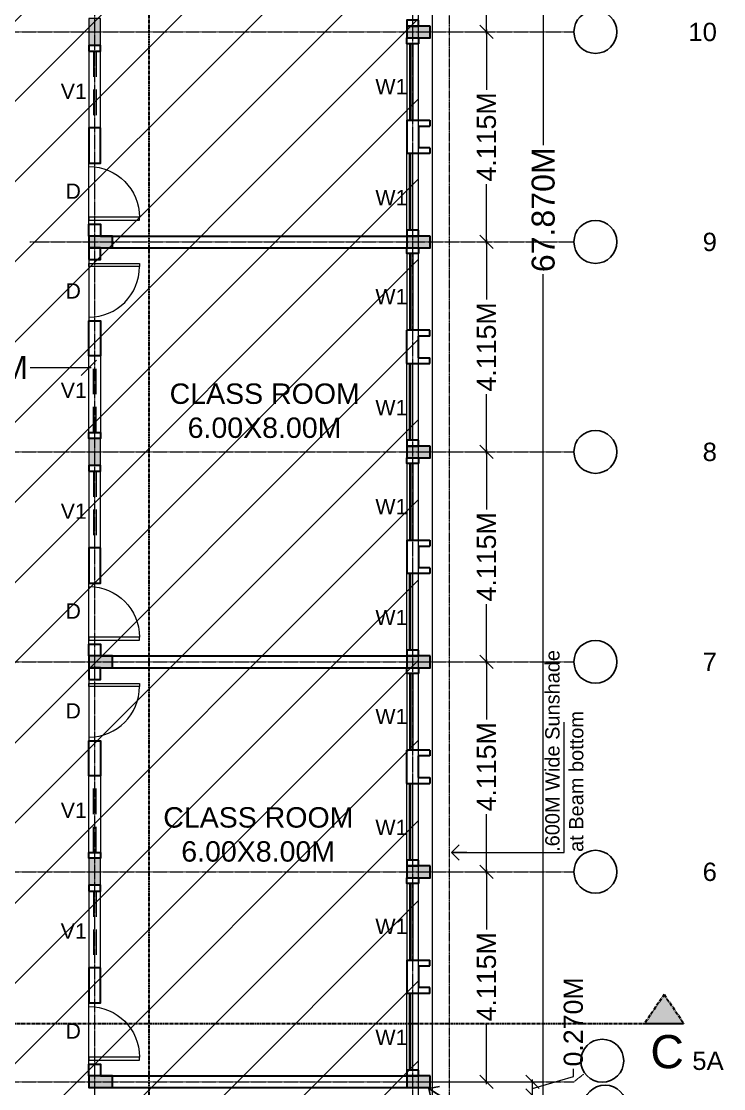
# Model space of a CAD drawing. Header units: metres. Extents: x 1545540 to 2027037, y 435419 to 693806.
# Drawn here: x 1639085 to 1652846, y 522561 to 543479 of the extents above; entities that cross this region are included whole.
import ezdxf

# ---------------------------------------------------------------- set-up
doc = ezdxf.new("R2010")
doc.units = ezdxf.units.M
doc.header["$LTSCALE"] = 1000
doc.header["$PDMODE"] = 35
doc.linetypes.add('CENTER', pattern=[2, 1.25, -0.25, 0.25, -0.25])
doc.linetypes.add('DASHED', pattern=[0.75, 0.5, -0.25])
doc.layers.get('Defpoints').update_dxf_attribs({"lineweight": 18})
for name, color, linetype, lineweight in [('- WALL', 7, 'Continuous', 30), ('Col-Hatch', 9, 'Continuous', 13), ('coloum hatch', 254, 'Continuous', 9), ('Column', 252, 'Continuous', 30), ('dimension', 6, 'Continuous', 13), ('Door', 54, 'Continuous', 13), ('grid', 21, 'CENTER', 15), ('gride dimen', 3, 'Continuous', 13), ('Hatch', 8, 'Continuous', 13), ('Hidden', 1, 'DASHED', 18), ('Section Line', 135, 'CENTER', 35), ('Text-1', 240, 'Continuous', 15), ('Text-Grid', 1, 'Continuous', 25), ('Ventilator', 6, 'DASHED', 18), ('Wall', 7, 'Continuous', 30), ('Window', 150, 'Continuous', 15), ('Window-Wall', 7, 'Continuous', 18)]:
    doc.layers.add(name, color=color, linetype=linetype, lineweight=lineweight)
doc.layers.add('text', color=7, linetype='Continuous')
doc.styles.add('dim-stylus bt', font='arial.ttf')
doc.styles.add('L120', font='simplex.shx', dxfattribs={"height": 1})
doc.styles.add('style1', font='')
doc.styles.get('style1').set_extended_font_data('Century Gothic')
doc.dimstyles.new('1      100 (big)', dxfattribs={"dimscale": 75, "dimtxt": 5, "dimasz": 3.5, "dimexe": 1.5, "dimexo": 2, "dimgap": 1, "dimtad": 0, "dimdec": 3, "dimlfac": 0.001, "dimzin": 0, "dimdsep": 46, "dimtxsty": 'dim-stylus bt', "dimblk": 'OBLIQUE', "dimcen": 0, "dimdle": 0.6, "dimclrd": 256, "dimclre": 7, "dimclrt": 256, "dimadec": 0, "dimazin": 0, "dimtfac": 0.7, "dimtdec": 3, "dimtofl": 0, "dimtmove": 1, "dimatfit": 3, "dimldrblk": 'OPEN90', "dimfxl": 0, "dimtolj": 1, "dimtzin": 0, "dimlwd": 15, "dimlwe": 15, "dimarcsym": 0})

# ---------------------------------------------------------------- blocks, each defined once
blk = doc.blocks.new('_Oblique')
at = {"color": 0, "linetype": 'ByBlock', "lineweight": -2}
blk.add_line((-0.5, -0.5), (0.5, 0.5), dxfattribs=at)
blk = doc.blocks.new('*D236')
at = {"layer": 'Defpoints', "color": 0, "ltscale": 50, "transparency": 16777216}
for p in [(1648199, 526811), (1648199, 526811), (1648199, 522696)]:
    blk.add_point(p, dxfattribs=at)
at = {"layer": 'gride dimen', "color": 7, "lineweight": 15, "ltscale": 50, "transparency": 16777216}
for p, q in [((1648049, 526811), (1648086, 526811)), ((1648049, 522696), (1648086, 522696))]:
    blk.add_line(p, q, dxfattribs=at)
at = {"layer": 'gride dimen', "lineweight": 15, "ltscale": 50, "transparency": 16777216}
for p, q in [((1648199, 526856), (1648199, 525679)), ((1648199, 522651), (1648199, 523828))]:
    blk.add_line(p, q, dxfattribs=at)
at = {"layer": 'gride dimen', "lineweight": 15, "ltscale": 50, "transparency": 16777216, "xscale": 262.5, "yscale": 262.5, "zscale": 262.5}
for p, rotation in [((1648199, 526811), 90), ((1648199, 522696), 270)]:
    blk.add_blockref('_Oblique', p, dxfattribs=dict(at, rotation=rotation))
at = {"layer": 'gride dimen', "ltscale": 50, "transparency": 16777216, "insert": (1648199, 524753), "char_height": 375, "attachment_point": 5, "rotation": 90, "style": 'dim-stylus bt'}
blk.add_mtext('\\A1;4.115M', dxfattribs=at)
blk = doc.blocks.new('_Open90')
at = {"color": 0, "linetype": 'ByBlock', "lineweight": -2}
for p, q in [((0, 0), (-1, 0)), ((-0.5, 0.5), (0, 0)), ((0, 0), (-0.5, -0.5))]:
    blk.add_line(p, q, dxfattribs=at)
blk = doc.blocks.new('*D237')
at = {"layer": 'Defpoints', "color": 0, "ltscale": 50, "transparency": 16777216}
for p in [(1648199, 530926), (1648199, 530926), (1648199, 526811)]:
    blk.add_point(p, dxfattribs=at)
at = {"layer": 'gride dimen', "color": 7, "lineweight": 15, "ltscale": 50, "transparency": 16777216}
for p, q in [((1648049, 530926), (1648086, 530926)), ((1648049, 526811), (1648086, 526811))]:
    blk.add_line(p, q, dxfattribs=at)
at = {"layer": 'gride dimen', "lineweight": 15, "ltscale": 50, "transparency": 16777216}
for p, q in [((1648199, 530971), (1648199, 529794)), ((1648199, 526766), (1648199, 527943))]:
    blk.add_line(p, q, dxfattribs=at)
at = {"layer": 'gride dimen', "lineweight": 15, "ltscale": 50, "transparency": 16777216, "xscale": 262.5, "yscale": 262.5, "zscale": 262.5}
for p, rotation in [((1648199, 530926), 90), ((1648199, 526811), 270)]:
    blk.add_blockref('_Oblique', p, dxfattribs=dict(at, rotation=rotation))
at = {"layer": 'gride dimen', "ltscale": 50, "transparency": 16777216, "insert": (1648199, 528868), "char_height": 375, "attachment_point": 5, "rotation": 90, "style": 'dim-stylus bt'}
blk.add_mtext('\\A1;4.115M', dxfattribs=at)
blk = doc.blocks.new('*D238')
at = {"layer": 'Defpoints', "color": 0, "ltscale": 50, "transparency": 16777216}
for p in [(1648199, 535041), (1648199, 535041), (1648199, 530926)]:
    blk.add_point(p, dxfattribs=at)
at = {"layer": 'gride dimen', "lineweight": 15, "ltscale": 50, "transparency": 16777216}
for p, q in [((1648199, 535086), (1648199, 533909)), ((1648199, 530881), (1648199, 532058))]:
    blk.add_line(p, q, dxfattribs=at)
at = {"layer": 'gride dimen', "color": 7, "lineweight": 15, "ltscale": 50, "transparency": 16777216}
for p, q in [((1648049, 535041), (1648086, 535041)), ((1648049, 530926), (1648086, 530926))]:
    blk.add_line(p, q, dxfattribs=at)
at = {"layer": 'gride dimen', "lineweight": 15, "ltscale": 50, "transparency": 16777216, "xscale": 262.5, "yscale": 262.5, "zscale": 262.5}
for p, rotation in [((1648199, 535041), 90), ((1648199, 530926), 270)]:
    blk.add_blockref('_Oblique', p, dxfattribs=dict(at, rotation=rotation))
at = {"layer": 'gride dimen', "ltscale": 50, "transparency": 16777216, "insert": (1648199, 532983), "char_height": 375, "attachment_point": 5, "rotation": 90, "style": 'dim-stylus bt'}
blk.add_mtext('\\A1;4.115M', dxfattribs=at)
blk = doc.blocks.new('*D239')
at = {"layer": 'Defpoints', "color": 0, "ltscale": 50, "transparency": 16777216}
for p in [(1648199, 539156), (1648199, 539156), (1648199, 535041)]:
    blk.add_point(p, dxfattribs=at)
at = {"layer": 'gride dimen', "color": 7, "lineweight": 15, "ltscale": 50, "transparency": 16777216}
for p, q in [((1648049, 539156), (1648086, 539156)), ((1648049, 535041), (1648086, 535041))]:
    blk.add_line(p, q, dxfattribs=at)
at = {"layer": 'gride dimen', "lineweight": 15, "ltscale": 50, "transparency": 16777216}
for p, q in [((1648199, 539201), (1648199, 538024)), ((1648199, 534996), (1648199, 536173))]:
    blk.add_line(p, q, dxfattribs=at)
at = {"layer": 'gride dimen', "lineweight": 15, "ltscale": 50, "transparency": 16777216, "xscale": 262.5, "yscale": 262.5, "zscale": 262.5}
for p, rotation in [((1648199, 539156), 90), ((1648199, 535041), 270)]:
    blk.add_blockref('_Oblique', p, dxfattribs=dict(at, rotation=rotation))
at = {"layer": 'gride dimen', "ltscale": 50, "transparency": 16777216, "insert": (1648199, 537098), "char_height": 375, "attachment_point": 5, "rotation": 90, "style": 'dim-stylus bt'}
blk.add_mtext('\\A1;4.115M', dxfattribs=at)
blk = doc.blocks.new('*D240')
at = {"layer": 'Defpoints', "color": 0, "ltscale": 50, "transparency": 16777216}
for p in [(1648199, 543271), (1648199, 543271), (1648199, 539156)]:
    blk.add_point(p, dxfattribs=at)
at = {"layer": 'gride dimen', "color": 7, "lineweight": 15, "ltscale": 50, "transparency": 16777216}
for p, q in [((1648049, 543271), (1648086, 543271)), ((1648049, 539156), (1648086, 539156))]:
    blk.add_line(p, q, dxfattribs=at)
at = {"layer": 'gride dimen', "lineweight": 15, "ltscale": 50, "transparency": 16777216}
for p, q in [((1648199, 543316), (1648199, 542139)), ((1648199, 539111), (1648199, 540288))]:
    blk.add_line(p, q, dxfattribs=at)
at = {"layer": 'gride dimen', "lineweight": 15, "ltscale": 50, "transparency": 16777216, "xscale": 262.5, "yscale": 262.5, "zscale": 262.5}
for p, rotation in [((1648199, 543271), 90), ((1648199, 539156), 270)]:
    blk.add_blockref('_Oblique', p, dxfattribs=dict(at, rotation=rotation))
at = {"layer": 'gride dimen', "ltscale": 50, "transparency": 16777216, "insert": (1648199, 541213), "char_height": 375, "attachment_point": 5, "rotation": 90, "style": 'dim-stylus bt'}
blk.add_mtext('\\A1;4.115M', dxfattribs=at)
blk = doc.blocks.new('*D241')
at = {"layer": 'Defpoints', "color": 0, "ltscale": 50, "transparency": 16777216}
for p in [(1648199, 547386), (1648199, 547386), (1648199, 543271)]:
    blk.add_point(p, dxfattribs=at)
at = {"layer": 'gride dimen', "lineweight": 15, "ltscale": 50, "transparency": 16777216}
for p, q in [((1648199, 547431), (1648199, 546254)), ((1648199, 543226), (1648199, 544403))]:
    blk.add_line(p, q, dxfattribs=at)
at = {"layer": 'gride dimen', "color": 7, "lineweight": 15, "ltscale": 50, "transparency": 16777216}
for p, q in [((1648049, 547386), (1648086, 547386)), ((1648049, 543271), (1648086, 543271))]:
    blk.add_line(p, q, dxfattribs=at)
at = {"layer": 'gride dimen', "lineweight": 15, "ltscale": 50, "transparency": 16777216, "xscale": 262.5, "yscale": 262.5, "zscale": 262.5}
for p, rotation in [((1648199, 547386), 90), ((1648199, 543271), 270)]:
    blk.add_blockref('_Oblique', p, dxfattribs=dict(at, rotation=rotation))
at = {"layer": 'gride dimen', "ltscale": 50, "transparency": 16777216, "insert": (1648199, 545328), "char_height": 375, "attachment_point": 5, "rotation": 90, "style": 'dim-stylus bt'}
blk.add_mtext('\\A1;4.115M', dxfattribs=at)
blk = doc.blocks.new('*D247')
at = {"layer": 'Defpoints', "color": 0, "ltscale": 50, "transparency": 16777216}
for p in [(1640409, 536689), (1635919, 535156), (1640409, 535156)]:
    blk.add_point(p, dxfattribs=at)
at = {"layer": 'dimension', "color": 7, "lineweight": 15, "ltscale": 50, "transparency": 16777216}
for p, q in [((1635919, 535306), (1635919, 536801)), ((1640409, 535306), (1640409, 536801))]:
    blk.add_line(p, q, dxfattribs=at)
at = {"layer": 'dimension', "lineweight": 15, "ltscale": 50, "transparency": 16777216}
for p, q in [((1635874, 536689), (1637068, 536689)), ((1640454, 536689), (1639259, 536689))]:
    blk.add_line(p, q, dxfattribs=at)
at = {"layer": 'dimension', "lineweight": 15, "ltscale": 50, "transparency": 16777216, "xscale": 300, "yscale": 300, "zscale": 300, "rotation": 180}
blk.add_blockref('_Oblique', (1635919, 536689), dxfattribs=at)
at = {"layer": 'dimension', "lineweight": 15, "ltscale": 50, "transparency": 16777216, "xscale": 300, "yscale": 300, "zscale": 300}
blk.add_blockref('_Oblique', (1640409, 536689), dxfattribs=at)
at = {"layer": 'dimension', "ltscale": 50, "transparency": 16777216, "insert": (1638164, 536689), "char_height": 450, "attachment_point": 5, "style": 'dim-stylus bt'}
blk.add_mtext('\\A1;4.490M', dxfattribs=at)
blk = doc.blocks.new('*D248')
at = {"layer": 'Defpoints', "color": 0, "ltscale": 50, "transparency": 16777216}
for p in [(1646869, 522696), (1649102, 522696), (1646869, 522426)]:
    blk.add_point(p, dxfattribs=at)
at = {"layer": 'gride dimen', "lineweight": 15, "ltscale": 50, "transparency": 16777216}
for p, q in [((1649902, 522801), (1649902, 522951)), ((1649102, 522561), (1649902, 522801)), ((1649102, 522381), (1649102, 522741))]:
    blk.add_line(p, q, dxfattribs=at)
at = {"layer": 'gride dimen', "color": 7, "lineweight": 15, "ltscale": 50, "transparency": 16777216}
for p, q in [((1647019, 522696), (1649215, 522696)), ((1647019, 522426), (1649215, 522426))]:
    blk.add_line(p, q, dxfattribs=at)
at = {"layer": 'gride dimen', "lineweight": 15, "ltscale": 50, "transparency": 16777216, "xscale": 262.5, "yscale": 262.5, "zscale": 262.5}
for p, rotation in [((1649102, 522696), 90), ((1649102, 522426), 270)]:
    blk.add_blockref('_Oblique', p, dxfattribs=dict(at, rotation=rotation))
at = {"layer": 'gride dimen', "ltscale": 50, "transparency": 16777216, "insert": (1649902, 523869), "char_height": 375, "attachment_point": 5, "rotation": 90, "style": 'dim-stylus bt'}
blk.add_mtext('\\A1;0.270M', dxfattribs=at)
blk = doc.blocks.new('CC')
at = {"layer": 'Col-Hatch', "ltscale": 0.05}
blk.add_hatch(color=256, dxfattribs=at).paths.add_polyline_path([(4078.606, 341.328), (4078.606, 341.098), (4079.066, 341.098), (4079.066, 341.328)])
at = {"layer": 'Column'}
blk.add_lwpolyline([(4078.606, 341.328), (4079.066, 341.328), (4079.066, 341.098), (4078.606, 341.098)], close=True, dxfattribs=at)
blk = doc.blocks.new('*D224')
at = {"layer": 'Defpoints', "color": 0, "ltscale": 50, "transparency": 16777216}
for p in [(1647099, 573721), (1649312, 573721), (1647099, 505851)]:
    blk.add_point(p, dxfattribs=at)
at = {"layer": 'dimension', "color": 7, "lineweight": 15, "ltscale": 50, "transparency": 16777216}
for p, q in [((1647249, 573721), (1649424, 573721)), ((1647249, 505851), (1649424, 505851))]:
    blk.add_line(p, q, dxfattribs=at)
at = {"layer": 'dimension', "lineweight": 15, "ltscale": 50, "transparency": 16777216}
for p, q in [((1649312, 573766), (1649312, 541049)), ((1649312, 505806), (1649312, 538523))]:
    blk.add_line(p, q, dxfattribs=at)
at = {"layer": 'dimension', "lineweight": 15, "ltscale": 50, "transparency": 16777216, "xscale": 300, "yscale": 300, "zscale": 300}
for p, rotation in [((1649312, 573721), 90), ((1649312, 505851), 270)]:
    blk.add_blockref('_Oblique', p, dxfattribs=dict(at, rotation=rotation))
at = {"layer": 'dimension', "ltscale": 50, "transparency": 16777216, "insert": (1649312, 539786), "char_height": 450, "attachment_point": 5, "rotation": 90, "style": 'dim-stylus bt'}
blk.add_mtext('\\A1;67.870M', dxfattribs=at)
blk = doc.blocks.new('DFG')
at = {"layer": 'Col-Hatch', "ltscale": 0.05}
blk.add_hatch(color=256, dxfattribs=at).paths.add_polyline_path([(3557.561, -332.074), (3557.561, -332.304), (3557.031, -332.304), (3557.031, -332.074)])
blk.add_lwpolyline([(3557.561, -332.074), (3557.561, -332.304), (3557.031, -332.304), (3557.031, -332.074), (3557.561, -332.074)], dxfattribs=at)
blk = doc.blocks.new('D1')
at = {"layer": 'Door', "ltscale": 0.05}
blk.add_line((1615726, 654826), (1615726, 656026), dxfattribs=at)
blk.add_lwpolyline([(1615726, 654904), (1614735, 654904), (1614735, 654964), (1615726, 654964), (1615726, 654904)], dxfattribs=at)
blk.add_arc((1615726, 654964), 992, 90, 180, dxfattribs=at)

msp = doc.modelspace()

# ---------------------------------------------------------------- hatches: boundary and pattern name
at = {"layer": 'Hatch', "ltscale": 0.05}
h = msp.add_hatch(dxfattribs=at)
h.set_pattern_fill('ANSI31', color=256, scale=350, style=0)
h.set_pattern_definition([(45, (223261.5, -345748), (-785.7724, 785.7724), [])])
h.paths.add_polyline_path([(1630598.7281, 543155.9931), (1635688.728, 543155.9931), (1635688.728, 535155.9932), (1630598.7281, 535155.9932), (1630598.7281, 509965.9937), (1636828.728, 509965.9937), (1636828.728, 505850.9938), (1646868.7278, 505850.9938), (1646868.7278, 563960.9927), (1642904, 563960.9927), (1642904.2274, 564010), (1642904.2274, 566660.9926), (1644448.7279, 566660.9926), (1644448.7279, 573120.9925), (1640408.7279, 573120.9925), (1640408.728, 569020.9926), (1637058.728, 569020.9925), (1637058.728, 573120.9925), (1633018.7281, 573120.9925), (1633018.7281, 566660.9926), (1634563.2281, 566660.9926), (1634563.2281, 563960.9927), (1630598.7281, 563960.9927)])
at = {"layer": 'Section Line', "ltscale": 0.05}
msp.add_hatch(color=256, dxfattribs=at).paths.add_polyline_path([(1651679.9535, 524405.9065), (1651298.0096, 523840.8887), (1652061.8974, 523840.8887)])

# ---------------------------------------------------------------- linework, layer by layer
at = {"layer": '- WALL'}
for p, q in [((1646638.7278, 541540.9931), (1646638.7278, 540885.9931)), ((1646638.7278, 541540.9931), (1647088.7278, 541540.9931)), ((1646868.7278, 541425.9931), (1646868.7278, 541000.9931)), ((1646868.7278, 541425.9931), (1647088.7278, 541425.9931)), ((1647088.7278, 541540.9931), (1647088.7278, 541425.9931)), ((1647088.7278, 541000.9931), (1646868.7278, 541000.9931)), ((1647088.7278, 541000.9931), (1647088.7278, 540885.9931)), ((1647088.7278, 540885.9931), (1646638.7278, 540885.9931)), ((1640638.7279, 539270.9932), (1646638.7278, 539270.9932)), ((1640638.7279, 539040.9932), (1646638.7278, 539040.9932)), ((1646638.7278, 536770.9932), (1646638.7278, 537425.9932)), ((1647088.7278, 537425.9932), (1646638.7278, 537425.9932)), ((1647088.7278, 537310.9932), (1647088.7278, 537425.9932)), ((1646868.7278, 536885.9932), (1646868.7278, 537310.9932)), ((1647088.7278, 537310.9932), (1646868.7278, 537310.9932)), ((1646638.7278, 536770.9932), (1647088.7278, 536770.9932)), ((1646868.7278, 536885.9932), (1647088.7278, 536885.9932)), ((1647088.7278, 536770.9932), (1647088.7278, 536885.9932)), ((1646638.7278, 533310.9933), (1646638.7278, 532655.9933)), ((1646638.7278, 533310.9933), (1647088.7278, 533310.9933)), ((1646868.7278, 533195.9933), (1646868.7278, 532770.9933)), ((1646868.7278, 533195.9933), (1647088.7278, 533195.9933)), ((1647088.7278, 533310.9933), (1647088.7278, 533195.9933)), ((1647088.7278, 532655.9933), (1646638.7278, 532655.9933)), ((1647088.7278, 532770.9933), (1646868.7278, 532770.9933)), ((1647088.7278, 532770.9933), (1647088.7278, 532655.9933)), ((1646638.7278, 528540.9934), (1646638.7278, 529195.9933)), ((1647088.7278, 529195.9933), (1646638.7278, 529195.9933)), ((1646868.7278, 528655.9933), (1646868.7278, 529080.9933)), ((1647088.7278, 529080.9933), (1646868.7278, 529080.9933)), ((1646868.7278, 528655.9933), (1647088.7278, 528655.9933)), ((1646638.7278, 528540.9934), (1647088.7278, 528540.9934)), ((1646638.7278, 525080.9934), (1646638.7278, 524425.9934)), ((1646638.7278, 525080.9934), (1647088.7278, 525080.9934)), ((1646868.7278, 524965.9934), (1646868.7278, 524540.9934)), ((1646868.7278, 524965.9934), (1647088.7278, 524965.9934)), ((1647088.7278, 524425.9934), (1646638.7278, 524425.9934)), ((1647088.7278, 524540.9934), (1646868.7278, 524540.9934))]:
    msp.add_line(p, q, dxfattribs=at)
at = {"layer": '- WALL', "ltscale": 0.05}
for p, q in [((1640638.7279, 531040.9933), (1646638.7278, 531040.9933)), ((1640638.7279, 530810.9933), (1646638.7278, 530810.9933)), ((1647088.7278, 529195.9933), (1647088.7278, 529080.9933)), ((1647088.7278, 528655.9933), (1647088.7278, 528540.9934)), ((1647088.7278, 524965.9934), (1647088.7278, 525080.9934)), ((1647088.7278, 524425.9934), (1647088.7278, 524540.9934)), ((1640638.7279, 522810.9935), (1646638.7278, 522810.9935)), ((1640638.7279, 522580.9935), (1646638.7278, 522580.9935))]:
    msp.add_line(p, q, dxfattribs=at)
at = {"layer": '- WALL'}
for points in [[(1646868.7278, 543500.9931), (1646638.7278, 543500.9931), (1646638.7278, 543385.9931), (1646868.7278, 543385.9931)], [(1646868.7278, 543040.9931), (1646638.7278, 543040.9931), (1646638.7278, 543155.9931), (1646868.7278, 543155.9931)], [(1640408.7278, 542890.993), (1640638.7279, 542890.993), (1640638.7279, 543005.9931), (1640408.7278, 543005.9931)], [(1640638.7279, 541390.993), (1640408.7279, 541390.993), (1640408.7279, 540700.9929), (1640638.7279, 540700.9929)], [(1640408.7278, 539500.993), (1640638.7278, 539500.993), (1640638.7278, 539270.993), (1640408.7278, 539270.993)], [(1646868.7278, 539385.9931), (1646638.7278, 539385.9931), (1646638.7278, 539270.9932), (1646868.7278, 539270.9932)], [(1640408.7278, 538810.9934), (1640638.7278, 538810.9934), (1640638.7278, 539040.9934), (1640408.7278, 539040.9934)], [(1646868.7278, 538925.9932), (1646638.7278, 538925.9932), (1646638.7278, 539040.9932), (1646868.7278, 539040.9932)], [(1640638.7279, 536920.9934), (1640408.7279, 536920.9934), (1640408.7279, 537610.9934), (1640638.7279, 537610.9934)], [(1640408.7278, 535420.9933), (1640638.7279, 535420.9933), (1640638.7279, 535305.9933), (1640408.7278, 535305.9933)], [(1646868.7278, 535270.9932), (1646638.7278, 535270.9932), (1646638.7278, 535155.9932), (1646868.7278, 535155.9932)], [(1646868.7278, 534810.9932), (1646638.7278, 534810.9932), (1646638.7278, 534925.9932), (1646868.7278, 534925.9932)], [(1640408.7278, 534660.9931), (1640638.7279, 534660.9931), (1640638.7279, 534775.9932), (1640408.7278, 534775.9932)], [(1640638.7279, 533160.9931), (1640408.7279, 533160.9931), (1640408.7279, 532470.9931), (1640638.7279, 532470.9931)], [(1640408.7278, 531270.9931), (1640638.7278, 531270.9931), (1640638.7278, 531040.9931), (1640408.7278, 531040.9931)], [(1646868.7278, 531155.9933), (1646638.7278, 531155.9933), (1646638.7278, 531040.9933), (1646868.7278, 531040.9933)], [(1640408.7278, 530580.9935), (1640638.7278, 530580.9935), (1640638.7278, 530810.9935), (1640408.7278, 530810.9935)], [(1646868.7278, 530695.9933), (1646638.7278, 530695.9933), (1646638.7278, 530810.9933), (1646868.7278, 530810.9933)], [(1640638.7279, 528690.9935), (1640408.7279, 528690.9935), (1640408.7279, 529380.9936), (1640638.7279, 529380.9936)], [(1640408.7278, 527190.9935), (1640638.7279, 527190.9935), (1640638.7279, 527075.9934), (1640408.7278, 527075.9934)], [(1646868.7278, 527040.9934), (1646638.7278, 527040.9934), (1646638.7278, 526925.9934), (1646868.7278, 526925.9934)], [(1640408.7278, 526430.9933), (1640638.7279, 526430.9933), (1640638.7279, 526545.9934), (1640408.7278, 526545.9934)], [(1646868.7278, 526580.9934), (1646638.7278, 526580.9934), (1646638.7278, 526695.9934), (1646868.7278, 526695.9934)], [(1640638.7279, 524930.9933), (1640408.7279, 524930.9933), (1640408.7279, 524240.9932), (1640638.7279, 524240.9932)], [(1640408.7278, 523040.9933), (1640638.7278, 523040.9933), (1640638.7278, 522810.9933), (1640408.7278, 522810.9933)], [(1646868.7278, 522925.9935), (1646638.7278, 522925.9935), (1646638.7278, 522810.9935), (1646868.7278, 522810.9935)], [(1646868.7278, 522925.9935), (1646638.7278, 522925.9935), (1646638.7278, 522810.9935), (1646868.7278, 522810.9935)]]:
    msp.add_lwpolyline(points, close=True, dxfattribs=at)
at = {"layer": 'grid', "ltscale": 0.01}
for p, q in [((1640523.7279, 505737.7037), (1640523.7279, 576580.0684)), ((1646753.7278, 505467.7037), (1646753.7278, 576580.0684)), ((1628265.682, 543270.9931), (1649912.3508, 543270.9931)), ((1639253.873, 539155.9932), (1649912.3508, 539155.9932)), ((1628265.682, 535040.9932), (1649912.3508, 535040.9932)), ((1628265.682, 530925.9933), (1649912.3508, 530925.9933)), ((1628265.682, 526810.9934), (1649912.3508, 526810.9934)), ((1649912.3508, 522695.9935), (1650099.0186, 522842.8957)), ((1628265.682, 522695.9935), (1649912.3508, 522695.9935))]:
    msp.add_line(p, q, dxfattribs=at)
at = {"layer": 'Hatch', "ltscale": 0.05}
msp.add_lwpolyline([(1630598.7281, 543155.9931), (1635688.728, 543155.9931), (1635688.728, 535155.9932), (1630598.7281, 535155.9932), (1630598.7281, 509965.9937), (1636828.728, 509965.9937), (1636828.728, 505850.9938), (1646868.7278, 505850.9938), (1646868.7278, 563960.9927), (1642904, 563960.9927), (1642904.2274, 564010), (1642904.2274, 566660.9926), (1644448.7279, 566660.9926), (1644448.7279, 573120.9925), (1640408.7279, 573120.9925), (1640408.728, 569020.9926), (1637058.728, 569020.9926), (1637058.728, 573120.9925), (1633018.7281, 573120.9925), (1633018.7281, 566660.9926), (1634563.2281, 566660.9926), (1634563.2281, 563960.9927), (1630598.7281, 563960.9927), (1630598.7281, 543155.9931)], dxfattribs=at)
at = {"layer": 'Hidden', "color": 1, "ltscale": 0.005}
msp.add_line((1647468.7278, 563730.9927), (1647468.7278, 506080.9938), dxfattribs=at)
at = {"layer": 'Section Line', "ltscale": 0.05}
for p, q in [((1641588.2793, 503841.6133), (1641588.2793, 578122.03)), ((1651679.9535, 524405.9065), (1651298.0096, 523840.8887)), ((1651679.9535, 524405.9065), (1652061.8974, 523840.8887)), ((1627691.3684, 523840.8887), (1652061.8974, 523840.8887)), ((1651298.0096, 523840.8887), (1652061.8974, 523840.8887))]:
    msp.add_line(p, q, dxfattribs=at)
at = {"layer": 'Text-Grid'}
for centre in [(1650333.3626, 543270.9931), (1650333.3626, 539155.9932), (1650333.3626, 535040.9932), (1650333.3626, 530925.9933), (1650333.3626, 526810.9934), (1650466.4436, 523107.7219), (1650521.728, 522210.2947)]:
    msp.add_circle(centre, 421.0118, dxfattribs=at)
at = {"layer": 'Ventilator'}
for p, q in [((1640498.7278, 542890.993), (1640498.7278, 541390.9929)), ((1640548.7278, 542890.993), (1640548.7278, 541390.9929)), ((1640498.7278, 535420.9933), (1640498.7278, 536920.9934)), ((1640548.7278, 535420.9933), (1640548.7278, 536920.9934)), ((1640498.7278, 534660.9931), (1640498.7278, 533160.993)), ((1640548.7278, 534660.9931), (1640548.7278, 533160.993)), ((1640498.7278, 527190.9935), (1640498.7278, 528690.9936)), ((1640548.7278, 527190.9935), (1640548.7278, 528690.9936)), ((1640498.7278, 526430.9933), (1640498.7278, 524930.9932)), ((1640548.7278, 526430.9933), (1640548.7278, 524930.9932))]:
    msp.add_line(p, q, dxfattribs=at)
at = {"layer": 'Wall'}
for p, q in [((1640638.7278, 541390.9929), (1640408.7278, 541390.9929)), ((1640638.7278, 536920.9934), (1640408.7278, 536920.9934)), ((1640638.7278, 533160.993), (1640408.7278, 533160.993)), ((1640638.7278, 528690.9936), (1640408.7278, 528690.9936)), ((1640638.7278, 524930.9932), (1640408.7278, 524930.9932))]:
    msp.add_line(p, q, dxfattribs=at)
at = {"layer": 'Window', "ltscale": 0.05}
for p, q in [((1646691.7657, 543040.9931), (1646691.7657, 541540.9931)), ((1646714.3129, 543040.9931), (1646714.3129, 541540.9931)), ((1646691.7657, 539385.9931), (1646691.7657, 540885.9931)), ((1646714.3129, 539385.9931), (1646714.3129, 540885.9931)), ((1646691.7657, 538925.9932), (1646691.7657, 537425.9932)), ((1646714.3129, 538925.9932), (1646714.3129, 537425.9932)), ((1646691.7657, 535270.9932), (1646691.7657, 536770.9932)), ((1646714.3129, 535270.9932), (1646714.3129, 536770.9932)), ((1646691.7657, 534810.9932), (1646691.7657, 533310.9933)), ((1646714.3129, 534810.9932), (1646714.3129, 533310.9933)), ((1646691.7657, 531155.9933), (1646691.7657, 532655.9933)), ((1646714.3129, 531155.9933), (1646714.3129, 532655.9933)), ((1646691.7657, 530695.9933), (1646691.7657, 529195.9933)), ((1646714.3129, 530695.9933), (1646714.3129, 529195.9933)), ((1646691.7657, 527040.9934), (1646691.7657, 528540.9934)), ((1646714.3129, 527040.9934), (1646714.3129, 528540.9934)), ((1646691.7657, 526580.9934), (1646691.7657, 525080.9934)), ((1646714.3129, 526580.9934), (1646714.3129, 525080.9934)), ((1646691.7657, 522925.9935), (1646691.7657, 524425.9934)), ((1646714.3129, 522925.9935), (1646714.3129, 524425.9934))]:
    msp.add_line(p, q, dxfattribs=at)
at = {"layer": 'Window-Wall'}
for p, q in [((1647138.7278, 506080.9938), (1647138.7278, 563730.9927)), ((1646638.7278, 543040.9931), (1646638.7278, 541540.9931)), ((1646753.7278, 543040.9931), (1646753.7278, 541540.9931)), ((1640408.7278, 542890.993), (1640408.7278, 541390.9929)), ((1640638.7278, 541390.9929), (1640638.7278, 542890.993)), ((1646638.7278, 539385.9931), (1646638.7278, 540885.9931)), ((1646753.7278, 539385.9931), (1646753.7278, 540885.9931)), ((1646638.7278, 538925.9932), (1646638.7278, 537425.9932)), ((1646753.7278, 538925.9932), (1646753.7278, 537425.9932)), ((1640408.7278, 535420.9933), (1640408.7278, 536920.9934)), ((1640638.7278, 536920.9934), (1640638.7278, 535420.9933)), ((1646638.7278, 535270.9932), (1646638.7278, 536770.9932)), ((1646753.7278, 535270.9932), (1646753.7278, 536770.9932)), ((1640408.7278, 534660.9931), (1640408.7278, 533160.993)), ((1640638.7278, 533160.993), (1640638.7278, 534660.9931)), ((1646638.7278, 534810.9932), (1646638.7278, 533310.9933)), ((1646753.7278, 534810.9932), (1646753.7278, 533310.9933)), ((1646638.7278, 531155.9933), (1646638.7278, 532655.9933)), ((1646753.7278, 531155.9933), (1646753.7278, 532655.9933)), ((1646638.7278, 530695.9933), (1646638.7278, 529195.9933)), ((1646753.7278, 530695.9933), (1646753.7278, 529195.9933)), ((1640408.7278, 527190.9935), (1640408.7278, 528690.9936)), ((1640638.7278, 528690.9936), (1640638.7278, 527190.9935)), ((1646638.7278, 527040.9934), (1646638.7278, 528540.9934)), ((1646753.7278, 527040.9934), (1646753.7278, 528540.9934)), ((1646638.7278, 526580.9934), (1646638.7278, 525080.9934)), ((1646753.7278, 526580.9934), (1646753.7278, 525080.9934)), ((1640408.7278, 526430.9933), (1640408.7278, 524930.9932)), ((1640638.7278, 524930.9932), (1640638.7278, 526430.9933)), ((1646638.7278, 522925.9935), (1646638.7278, 524425.9934)), ((1646753.7278, 522925.9935), (1646753.7278, 524425.9934))]:
    msp.add_line(p, q, dxfattribs=at)

# ---------------------------------------------------------------- block references
at = {"layer": 'coloum hatch', "xscale": -999.9999814325156, "yscale": 999.9999814325156, "zscale": 999.9999814325156, "rotation": 90}
for p in [(1308334.8495, 4100567.1256), (1308334.8495, 4092337.1257), (1308334.8495, 4084107.1259)]:
    msp.add_blockref('DFG', p, dxfattribs=at)
at = {"layer": 'coloum hatch', "ltscale": 0.05, "xscale": -999.9999814325156, "yscale": 999.9999814325156, "zscale": 999.9999814325156}
for p in [(5725704.6719, 202057.8906), (5719474.6721, 197942.8906), (5725704.6719, 197942.8906), (5725704.6719, 193827.8907), (5719474.6721, 189712.8908), (5725704.6719, 189712.8908), (5725704.6719, 185597.8909), (5719474.672, 181482.8909), (5725704.6719, 181482.8909)]:
    msp.add_blockref('CC', p, dxfattribs=at)
at = {"layer": 'Door', "ltscale": 0.05, "xscale": -1}
for p in [(3256134.8365, -115324.8362), (3256134.8365, -123554.836), (3256134.8365, -131784.8359)]:
    msp.add_blockref('D1', p, dxfattribs=at)
at = {"layer": 'Door', "ltscale": 0.05, "rotation": 180}
for p in [(3256134.8365, 1193636.8225), (3256134.8365, 1185406.8226)]:
    msp.add_blockref('D1', p, dxfattribs=at)

# ---------------------------------------------------------------- texts
at = {"layer": 'Section Line', "ltscale": 0.05, "insert": (1651410.7871, 523611.4127), "char_height": 650, "width": 1065.825846, "attachment_point": 1, "style": 'style1'}
msp.add_mtext('{\\fArial|b0|i0|c0|p34;C}', dxfattribs=at)
at = {"layer": 'text', "attachment_point": 1, "style": 'L120'}
for s, insert, char_height, width, rotation in [('\\pi588.06;{\\fArial|b0|i0|c0|p34;CLASS ROOM\\P\\pi941;6.00X8.00M}', (1641402.6815, 536381.3686), 399.999993, 4832.063954, 0.00000001), ('{\\fArial|b0|i0|c0|p34;.600M Wide Sunshade\\Pat Beam bottom}', (1649350.1016, 527201.3535), 280, 6841.769914, 90.00000001), ('\\pi588.06;{\\fArial|b0|i0|c0|p34;CLASS ROOM\\P\\pi941;6.00X8.00M}', (1641277.9211, 528077.0678), 399.999993, 4832.063954, 0.00000001)]:
    msp.add_mtext(s, dxfattribs=dict(at, insert=insert, char_height=char_height, width=width, rotation=rotation))
at = {"layer": 'Text-1', "char_height": 300, "width": 1299.406916, "attachment_point": 1, "rotation": 0.00000001, "style": 'L120'}
for s, insert in [('\\pi432.79;{\\fArial|b0|i0|c0|p34;V1}', (1639423.5617, 542258.625)), ('\\pi376.41;{\\fArial|b0|i0|c0|p34;W1}', (1645645.3206, 542349.845)), ('\\pi525.69;{\\fArial|b0|i0|c0|p34;D}', (1639423.5617, 540300.4235)), ('\\pi376.41;{\\fArial|b0|i0|c0|p34;W1}', (1645645.3206, 540174.8753)), ('\\pi525.69;{\\fArial|b0|i0|c0|p34;D}', (1639423.5617, 538345.4626)), ('\\pi376.41;{\\fArial|b0|i0|c0|p34;W1}', (1645645.3206, 538234.8454)), ('\\pi432.79;{\\fArial|b0|i0|c0|p34;V1}', (1639423.5617, 536398.1851)), ('\\pi376.41;{\\fArial|b0|i0|c0|p34;W1}', (1645645.3206, 536059.8757)), ('\\pi432.79;{\\fArial|b0|i0|c0|p34;V1}', (1639423.5617, 534028.6252)), ('\\pi376.41;{\\fArial|b0|i0|c0|p34;W1}', (1645645.3206, 534119.8451)), ('\\pi525.69;{\\fArial|b0|i0|c0|p34;D}', (1639423.5617, 532070.4236)), ('\\pi376.41;{\\fArial|b0|i0|c0|p34;W1}', (1645645.3206, 531944.8755)), ('\\pi525.69;{\\fArial|b0|i0|c0|p34;D}', (1639423.5617, 530115.4628)), ('\\pi376.41;{\\fArial|b0|i0|c0|p34;W1}', (1645645.3206, 530004.8455)), ('\\pi432.79;{\\fArial|b0|i0|c0|p34;V1}', (1639423.5617, 528168.1853)), ('\\pi376.41;{\\fArial|b0|i0|c0|p34;W1}', (1645645.3206, 527829.8759)), ('\\pi376.41;{\\fArial|b0|i0|c0|p34;W1}', (1645645.3206, 525889.8453)), ('\\pi432.79;{\\fArial|b0|i0|c0|p34;V1}', (1639423.5617, 525798.6253)), ('\\pi525.69;{\\fArial|b0|i0|c0|p34;D}', (1639423.5617, 523840.4238)), ('\\pi376.41;{\\fArial|b0|i0|c0|p34;W1}', (1645645.3206, 523714.8756))]:
    msp.add_mtext(s, dxfattribs=dict(at, insert=insert))
at = {"layer": 'Text-Grid', "char_height": 360.000023, "width": 4832.064347, "attachment_point": 3, "rotation": 359.99999997, "style": 'L120'}
for s, insert in [('{\\fArial|b0|i0|c0|p34;10}', (1652713.8339, 543450.8411)), ('{\\fArial|b0|i0|c0|p34;9}', (1652713.8339, 539335.8412)), ('{\\fArial|b0|i0|c0|p34;8}', (1652713.8339, 535220.8413)), ('{\\fArial|b0|i0|c0|p34;7}', (1652713.8339, 531105.8414)), ('{\\fArial|b0|i0|c0|p34;6}', (1652713.8339, 526990.8414)), ('{\\fArial|b0|i0|c0|p34;5A}', (1652846.9149, 523287.57))]:
    msp.add_mtext(s, dxfattribs=dict(at, insert=insert))

# ---------------------------------------------------------------- dimensions: what is measured, and where the dimension line sits
at = {"layer": 'dimension', "ltscale": 50}
dim = msp.add_aligned_dim(p1=(1647098.7278, 505850.9938), p2=(1647098.7278, 573720.9925), distance=-2213.1795, dimstyle='1      100 (big)', override={"dimtxt": 6, "dimasz": 4, "dimpost": 'M\\X'}, dxfattribs=at)
dim.commit()
dim.dimension.update_dxf_attribs({"geometry": '*D224', "text_midpoint": (1649311.9073, 539785.9931)})
dim = msp.add_linear_dim(base=(1640408.7279, 536688.8351), p1=(1635918.728, 535155.9932), p2=(1640408.7279, 535155.9932), angle=180, dimstyle='1      100 (big)', override={"dimtxt": 6, "dimasz": 4, "dimpost": 'M\\X'}, dxfattribs=at)
dim.commit()
dim.dimension.update_dxf_attribs({"geometry": '*D247', "text_midpoint": (1638163.728, 536688.8351)})
at = {"layer": 'gride dimen', "ltscale": 50}
for base, p1, p2, picture, middle in [((1648198.643, 547385.993), (1648198.643, 543270.9931), (1648198.643, 547385.993), '*D241', (1648198.643, 545328.493)), ((1648198.643, 543270.9931), (1648198.643, 539155.9932), (1648198.643, 543270.9931), '*D240', (1648198.643, 541213.4931)), ((1648198.643, 539155.9932), (1648198.643, 535040.9932), (1648198.643, 539155.9932), '*D239', (1648198.643, 537098.4932)), ((1648198.643, 535040.9932), (1648198.643, 530925.9933), (1648198.643, 535040.9932), '*D238', (1648198.643, 532983.4933)), ((1648198.643, 530925.9933), (1648198.643, 526810.9934), (1648198.643, 530925.9933), '*D237', (1648198.643, 528868.4933)), ((1648198.643, 526810.9934), (1648198.643, 522695.9935), (1648198.643, 526810.9934), '*D236', (1648198.643, 524753.4934)), ((1649102.3812, 522695.9935), (1646868.7278, 522425.9935), (1646868.7278, 522695.9935), '*D248', (1649901.7758, 523025.8118))]:
    dim = msp.add_linear_dim(base=base, p1=p1, p2=p2, angle=90, dimstyle='1      100 (big)', override={"dimpost": 'M\\X'}, dxfattribs=at)
    dim.commit()
    dim.dimension.update_dxf_attribs({"geometry": picture, "text_midpoint": middle})

# ---------------------------------------------------------------- leaders
at = {"layer": 'dimension', "ltscale": 50}
for points in [[(1647515.3979, 527188.4284), (1649720.9813, 527188.4284), (1649720.9813, 529741.2662)], [(1647068.7633, 522560.9831), (1648877.0471, 521399.6857), (1649845.7609, 521341.6615)]]:
    msp.add_leader(points, dimstyle='1      100 (big)', override={"dimtxt": 6, "dimasz": 4}, dxfattribs=at)

doc.saveas('drawing.dxf')
